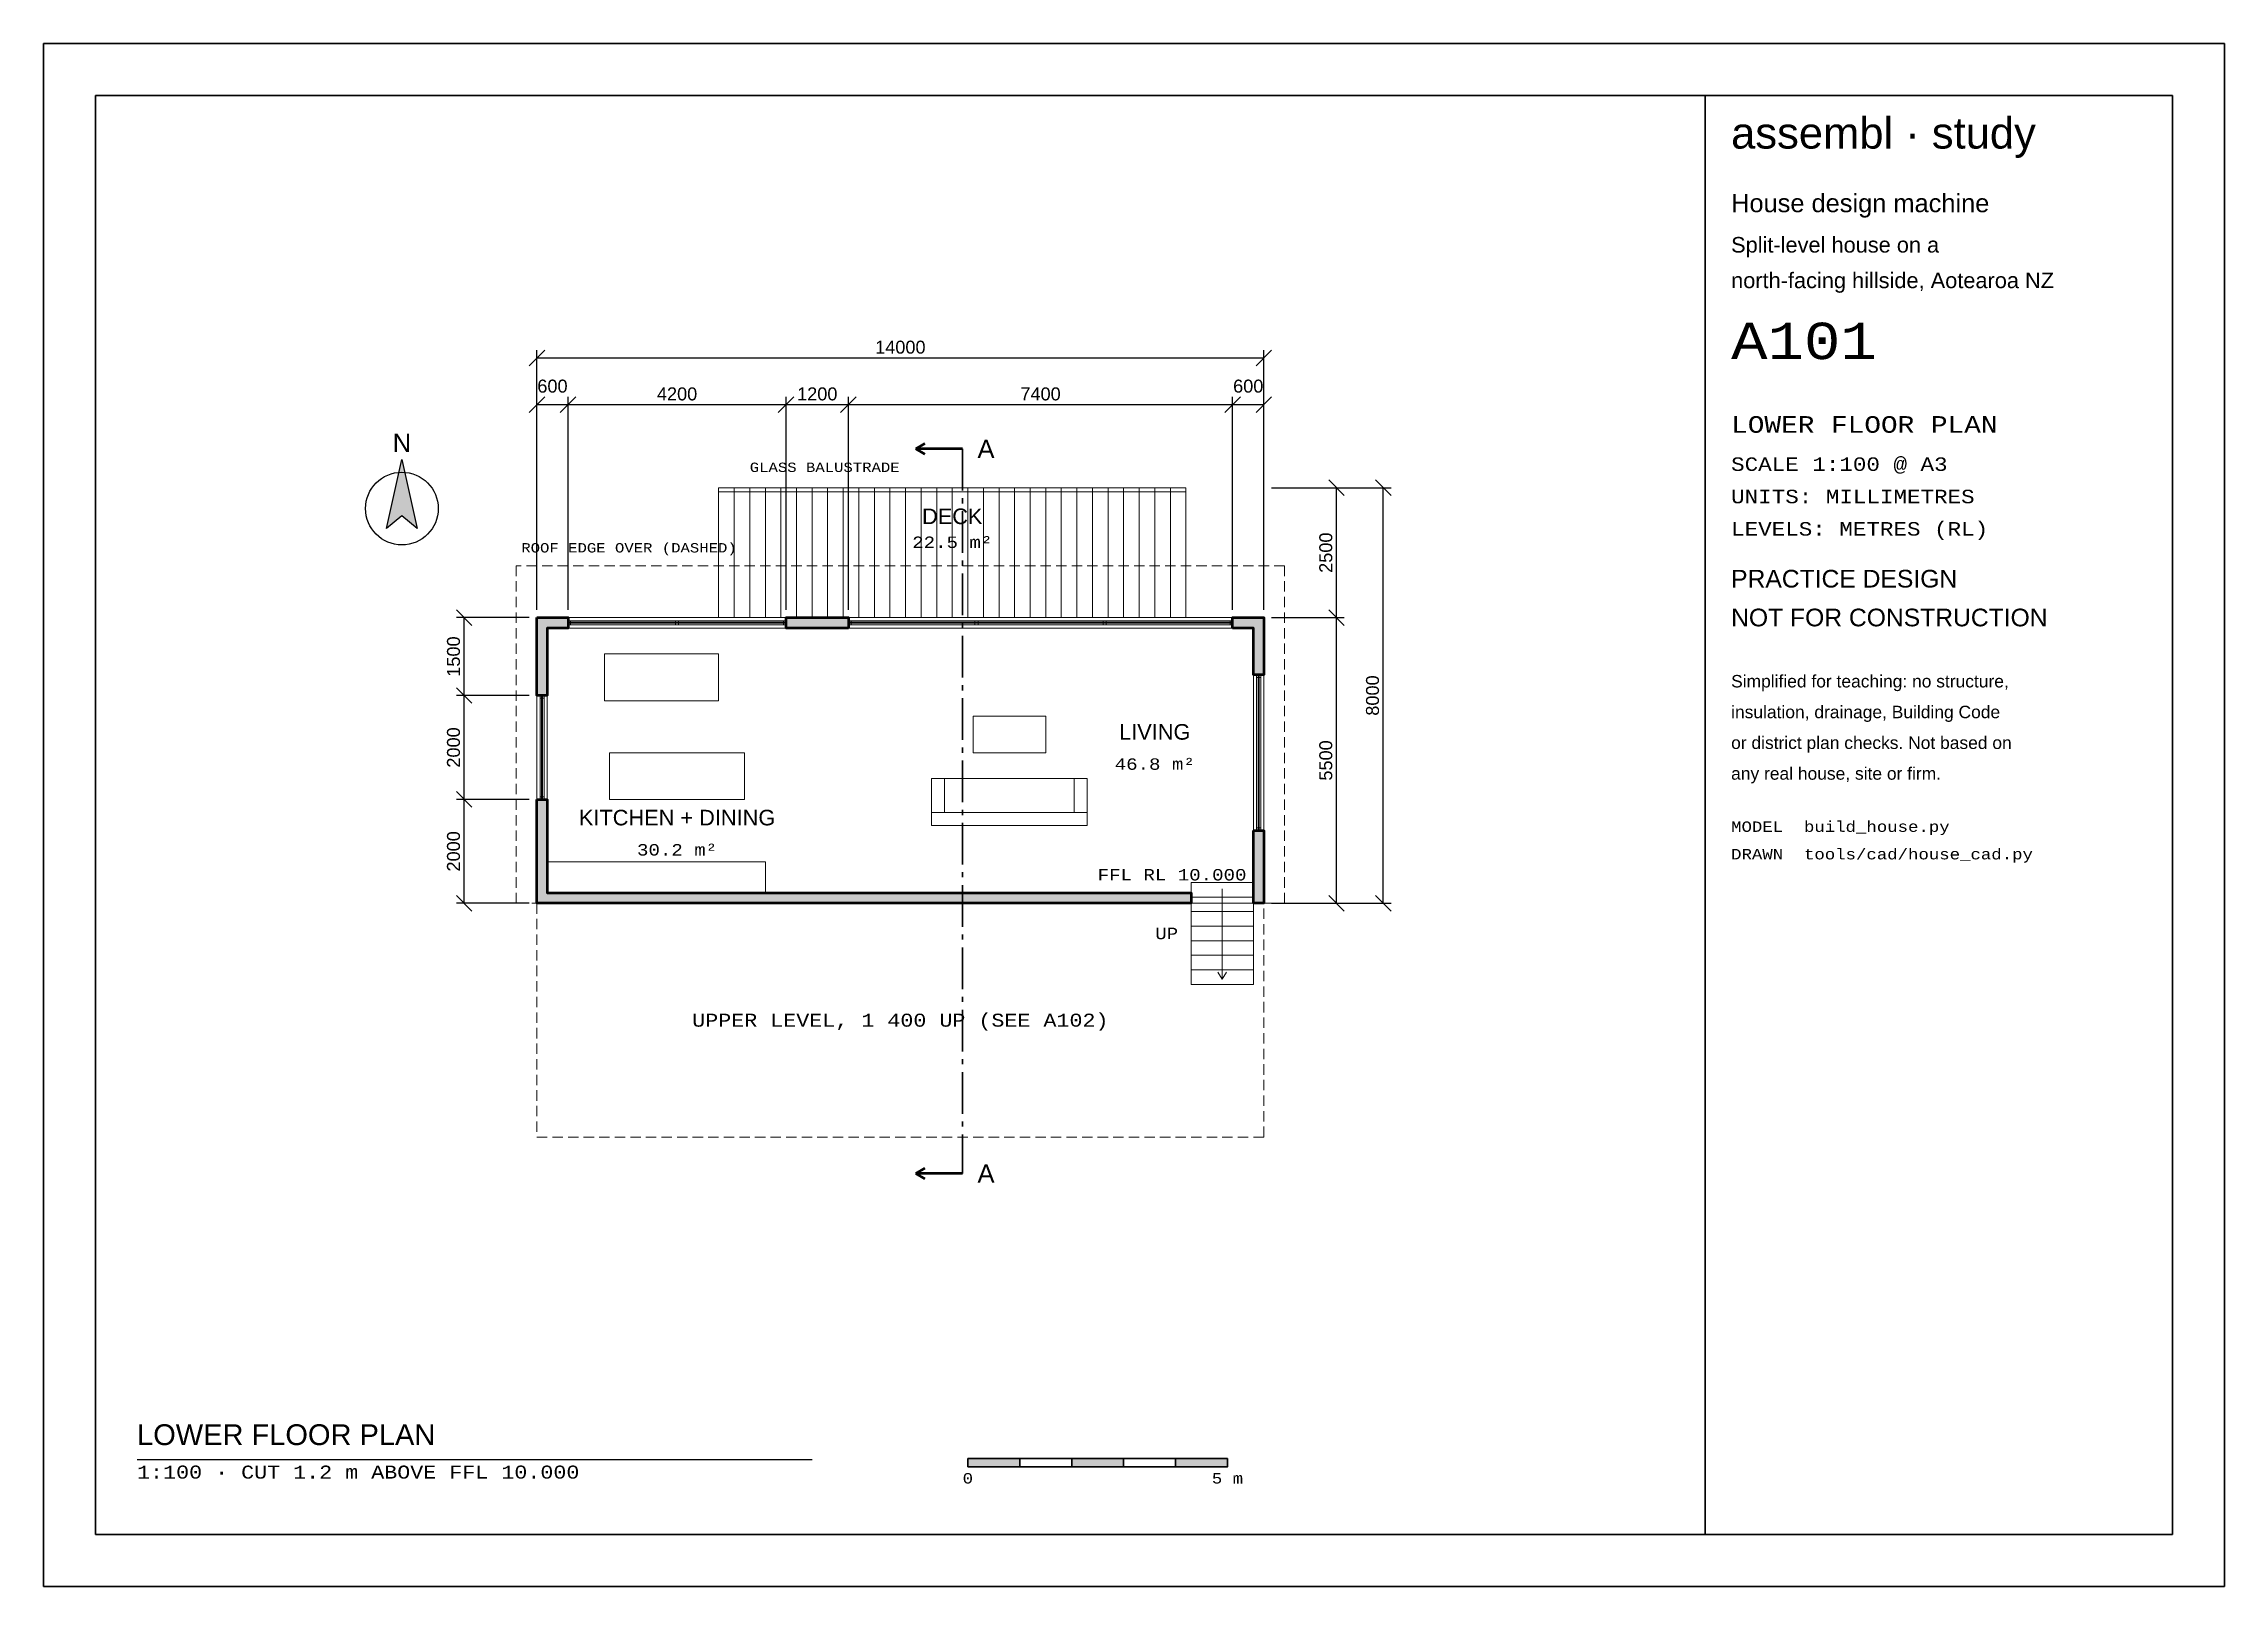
# Model space of a CAD drawing. Header units: millimetres. Extents: x 0 to 42000, y 0 to 29700.
import ezdxf
from ezdxf.enums import TextEntityAlignment as Align

# ---------------------------------------------------------------- set-up
doc = ezdxf.new("R2010")
doc.units = ezdxf.units.MM
doc.linetypes.add('A-CHAIN', pattern=[12, 8, -1.5, 1, -1.5])
doc.linetypes.add('A-HIDDEN', pattern=[3, 2, -1])
for name, color, linetype, lineweight in [('A-ANNO-DIMS', 7, 'Continuous', 18), ('A-ANNO-SYMB', 1, 'Continuous', 25), ('A-ANNO-TEXT', 7, 'Continuous', 25), ('A-ANNO-TTLB', 7, 'Continuous', 35), ('A-DECK', 30, 'Continuous', 18), ('A-FLOR', 7, 'Continuous', 18), ('A-FURN', 8, 'Continuous', 13), ('A-GLAZ', 4, 'Continuous', 18), ('A-OVHD', 8, 'A-HIDDEN', 18), ('A-SECT', 7, 'Continuous', 50), ('A-WALL', 7, 'Continuous', 50), ('A-WALL-PATT', 8, 'Continuous', 0)]:
    doc.layers.add(name, color=color, linetype=linetype, lineweight=lineweight)
doc.styles.add('ASSEMBL', font='arial.ttf')
doc.styles.add('ASSEMBL-MONO', font='cour.ttf')
doc.dimstyles.new('A100', dxfattribs={"dimscale": 100, "dimtxt": 2.5, "dimasz": 2, "dimexe": 1.5, "dimexo": 1.5, "dimgap": 0.8, "dimtad": 1, "dimdec": 0, "dimdsep": 46, "dimtxsty": 'ASSEMBL', "dimtsz": 1.5, "dimcen": 2.5, "dimclrd": 256, "dimclre": 256, "dimclrt": 256, "dimazin": 3, "dimtfac": 1, "dimtmove": 0, "dimatfit": 3})

msp = doc.modelspace()

# ---------------------------------------------------------------- hatches: boundary and pattern name
at = {"layer": 'A-ANNO-SYMB'}
msp.add_hatch(color=256, dxfattribs=at).paths.add_polyline_path([(6900, 21695), (7194, 20365), (6900, 20610), (6606, 20365)])
at = {"layer": 'A-ANNO-TTLB'}
for points in [[(17800, 2300), (18800, 2300), (18800, 2460), (17800, 2460)], [(19800, 2300), (20800, 2300), (20800, 2460), (19800, 2460)], [(21800, 2300), (22800, 2300), (22800, 2460), (21800, 2460)]]:
    msp.add_hatch(color=256, dxfattribs=at).paths.add_polyline_path(points)
at = {"layer": 'A-WALL-PATT'}
for points in [[(9500, 18650), (10100, 18650), (10100, 18450), (9700, 18450), (9700, 17150), (9500, 17150), (9500, 18450)], [(15500, 18450), (14300, 18450), (14300, 18650), (15500, 18650)], [(22900, 18450), (22900, 18650), (23500, 18650), (23500, 18450), (23500, 17550), (23300, 17550), (23300, 18450)], [(9500, 15150), (9700, 15150), (9700, 13350), (22100, 13350), (22100, 13150), (9500, 13150), (9500, 13350)], [(23300, 14550), (23500, 14550), (23500, 13350), (23500, 13150), (23300, 13150), (23300, 13350)]]:
    msp.add_hatch(color=256, dxfattribs=at).paths.add_polyline_path(points)

# ---------------------------------------------------------------- linework, layer by layer
at = {"layer": 'A-ANNO-SYMB'}
msp.add_lwpolyline([(6900, 21695), (7194, 20365), (6900, 20610), (6606, 20365)], close=True, dxfattribs=at)
msp.add_circle((6900, 20750), 700, dxfattribs=at)
at = {"layer": 'A-ANNO-TEXT'}
msp.add_line((1800, 2440), (14800, 2440), dxfattribs=at)
at = {"layer": 'A-ANNO-TTLB'}
for points in [[(0, 0), (42000, 0), (42000, 29700), (0, 29700)], [(1000, 1000), (41000, 1000), (41000, 28700), (1000, 28700)], [(32000, 1000), (41000, 1000), (41000, 28700), (32000, 28700)], [(17800, 2300), (18800, 2300), (18800, 2460), (17800, 2460)], [(18800, 2300), (19800, 2300), (19800, 2460), (18800, 2460)], [(19800, 2300), (20800, 2300), (20800, 2460), (19800, 2460)], [(20800, 2300), (21800, 2300), (21800, 2460), (20800, 2460)], [(21800, 2300), (22800, 2300), (22800, 2460), (21800, 2460)]]:
    msp.add_lwpolyline(points, close=True, dxfattribs=at)
at = {"layer": 'A-DECK'}
for p, q in [((13300, 18650), (13300, 21150)), ((13600, 18650), (13600, 21150)), ((13900, 18650), (13900, 21150)), ((14200, 18650), (14200, 21150)), ((14500, 18650), (14500, 21150)), ((14800, 18650), (14800, 21150)), ((15100, 18650), (15100, 21150)), ((15400, 18650), (15400, 21150)), ((15700, 18650), (15700, 21150)), ((16000, 18650), (16000, 21150)), ((16300, 18650), (16300, 21150)), ((16600, 18650), (16600, 21150)), ((16900, 18650), (16900, 21150)), ((17200, 18650), (17200, 21150)), ((17500, 18650), (17500, 21150)), ((17800, 18650), (17800, 21150)), ((18100, 18650), (18100, 21150)), ((18400, 18650), (18400, 21150)), ((18700, 18650), (18700, 21150)), ((19000, 18650), (19000, 21150)), ((19300, 18650), (19300, 21150)), ((19600, 18650), (19600, 21150)), ((19900, 18650), (19900, 21150)), ((20200, 18650), (20200, 21150)), ((20500, 18650), (20500, 21150)), ((20800, 18650), (20800, 21150)), ((21100, 18650), (21100, 21150)), ((21400, 18650), (21400, 21150)), ((21700, 18650), (21700, 21150))]:
    msp.add_line(p, q, dxfattribs=at)
for points in [[(13000, 21070), (13000, 21150), (22000, 21150), (22000, 21070)], [(22000, 18650), (15500, 18650), (14300, 18650), (13000, 18650), (13000, 21070), (22000, 21070)]]:
    msp.add_lwpolyline(points, close=True, dxfattribs=at)
at = {"layer": 'A-FLOR'}
for p, q in [((22700, 13430), (22700, 11690)), ((22700, 11690), (22617.5, 11827.1)), ((22700, 11690), (22782.5, 11827.1))]:
    msp.add_line(p, q, dxfattribs=at)
for points in [[(14300, 18450), (10100, 18450), (10100, 18650), (14300, 18650)], [(22900, 18450), (15500, 18450), (15500, 18650), (22900, 18650)], [(23300, 13550), (22100, 13550), (22100, 13350), (13900, 13350), (13900, 13950), (9700, 13950), (9700, 15150), (9700, 17150), (9700, 18450), (10100, 18450), (14300, 18450), (15500, 18450), (22900, 18450), (23300, 18450), (23300, 17550), (23300, 14550)], [(10800, 17950), (10800, 17050), (13000, 17050), (13000, 17950)], [(23500, 14550), (23300, 14550), (23300, 17550), (23500, 17550)], [(9700, 15150), (9500, 15150), (9500, 17150), (9700, 17150)], [(19300, 16050), (19300, 16750), (17900, 16750), (17900, 16050)], [(13500, 16050), (10900, 16050), (10900, 15150), (13500, 15150)], [(20100, 14900), (20100, 15550), (19850, 15550), (17350, 15550), (17100, 15550), (17100, 14900), (17100, 14650), (20100, 14650)], [(23300, 13270), (22100, 13270), (22100, 13350), (22100, 13550), (23300, 13550), (23300, 13350)], [(23300, 12990), (22100, 12990), (22100, 13150), (22100, 13270), (23300, 13270), (23300, 13150)], [(22100, 12990), (23300, 12990), (23300, 12710), (22100, 12710)], [(22100, 12710), (23300, 12710), (23300, 12430), (22100, 12430)], [(22100, 12430), (23300, 12430), (23300, 12150), (22100, 12150)], [(22100, 12150), (23300, 12150), (23300, 11870), (22100, 11870)], [(22100, 11590), (22100, 11870), (23300, 11870), (23300, 11590)]]:
    msp.add_lwpolyline(points, close=True, dxfattribs=at)
at = {"layer": 'A-FURN'}
for points in [[(10800, 17050), (10800, 17950), (13000, 17950), (13000, 17050)], [(17900, 16050), (17900, 16750), (19300, 16750), (19300, 16050)], [(10900, 15150), (10900, 16050), (13500, 16050), (13500, 15150)], [(17100, 15550), (17350, 15550), (17350, 14900), (17100, 14900)], [(19850, 15550), (19850, 14900), (17350, 14900), (17350, 15550)], [(19850, 15550), (20100, 15550), (20100, 14900), (19850, 14900)], [(17100, 14650), (17100, 14900), (20100, 14900), (20100, 14650)], [(13900, 13950), (13900, 13350), (9700, 13350), (9700, 13950)]]:
    msp.add_lwpolyline(points, close=True, dxfattribs=at)
at = {"layer": 'A-GLAZ'}
for points in [[(14300, 18510), (10100, 18510), (10100, 18590), (14300, 18590)], [(10150, 18590), (10150, 18510), (10100, 18510), (10100, 18590)], [(14300, 18540), (10100, 18540), (10100, 18560), (14300, 18560)], [(12170, 18510), (12170, 18590), (12230, 18590), (12230, 18510)], [(14300, 18510), (14250, 18510), (14250, 18590), (14300, 18590)], [(22900, 18510), (15500, 18510), (15500, 18590), (22900, 18590)], [(15550, 18590), (15550, 18510), (15500, 18510), (15500, 18590)], [(22900, 18540), (15500, 18540), (15500, 18560), (22900, 18560)], [(17936.7, 18510), (17936.7, 18590), (17996.7, 18590), (17996.7, 18510)], [(20403.3, 18510), (20403.3, 18590), (20463.3, 18590), (20463.3, 18510)], [(22900, 18510), (22850, 18510), (22850, 18590), (22900, 18590)], [(23440, 14550), (23360, 14550), (23360, 17550), (23440, 17550)], [(23440, 17500), (23360, 17500), (23360, 17550), (23440, 17550)], [(23410, 14550), (23390, 14550), (23390, 17550), (23410, 17550)], [(9640, 15150), (9560, 15150), (9560, 17150), (9640, 17150)], [(9640, 17100), (9560, 17100), (9560, 17150), (9640, 17150)], [(9610, 15150), (9590, 15150), (9590, 17150), (9610, 17150)], [(9560, 15200), (9640, 15200), (9640, 15150), (9560, 15150)], [(23360, 14600), (23440, 14600), (23440, 14550), (23360, 14550)]]:
    msp.add_lwpolyline(points, close=True, dxfattribs=at)
at = {"layer": 'A-OVHD', "ltscale": 100}
for points in [[(9100, 13150), (23900, 13150), (23900, 19650), (9100, 19650)], [(9500, 8650), (23500, 8650), (23500, 13150), (9500, 13150)]]:
    msp.add_lwpolyline(points, close=True, dxfattribs=at)
at = {"layer": 'A-SECT'}
for p, q in [((16800, 21900), (16971.4, 22003.1)), ((17700, 21900), (16800, 21900)), ((16800, 21900), (16971.4, 21796.9)), ((16800, 7950), (16971.4, 8053.1)), ((17700, 7950), (16800, 7950)), ((16800, 7950), (16971.4, 7846.9))]:
    msp.add_line(p, q, dxfattribs=at)
at = {"layer": 'A-SECT', "linetype": 'A-CHAIN', "lineweight": 35, "ltscale": 100}
msp.add_line((17700, 21900), (17700, 7950), dxfattribs=at)
at = {"layer": 'A-WALL'}
for points in [[(9500, 18650), (10100, 18650), (10100, 18450), (9700, 18450), (9700, 17150), (9500, 17150), (9500, 18450)], [(15500, 18450), (14300, 18450), (14300, 18650), (15500, 18650)], [(22900, 18450), (22900, 18650), (23500, 18650), (23500, 18450), (23500, 17550), (23300, 17550), (23300, 18450)], [(9500, 15150), (9700, 15150), (9700, 13350), (22100, 13350), (22100, 13150), (9500, 13150), (9500, 13350)], [(23300, 14550), (23500, 14550), (23500, 13350), (23500, 13150), (23300, 13150), (23300, 13350)]]:
    msp.add_lwpolyline(points, close=True, dxfattribs=at)

# ---------------------------------------------------------------- texts
at = {"layer": 'A-ANNO-SYMB', "style": 'ASSEMBL'}
msp.add_text('N', height=350, dxfattribs=at).set_placement((6900, 22015), align=Align.MIDDLE_CENTER)
at = {"layer": 'A-ANNO-TEXT'}
for s, height, style, p in [('GLASS BALUSTRADE', 180, 'ASSEMBL-MONO', (13600, 21400)), ('ROOF EDGE OVER (DASHED)', 180, 'ASSEMBL-MONO', (9200, 19850)), ('LOWER FLOOR PLAN', 400, 'ASSEMBL', (1800, 2600)), ('1:100 · CUT 1.2 m ABOVE FFL 10.000', 250, 'ASSEMBL-MONO', (1800, 2000))]:
    msp.add_text(s, height=height, dxfattribs=dict(at, style=style)).set_placement(p, align=Align.BOTTOM_LEFT)
for s, height, style, p in [('DECK', 300, 'ASSEMBL', (17500, 20600)), ('22.5 m²', 220, 'ASSEMBL-MONO', (17500, 20100)), ('LIVING', 300, 'ASSEMBL', (21400, 16450)), ('46.8 m²', 220, 'ASSEMBL-MONO', (21400, 15830)), ('KITCHEN + DINING', 300, 'ASSEMBL', (12200, 14800)), ('30.2 m²', 220, 'ASSEMBL-MONO', (12200, 14180)), ('UPPER LEVEL, 1 400 UP (SEE A102)', 250, 'ASSEMBL-MONO', (16500, 10900))]:
    msp.add_text(s, height=height, dxfattribs=dict(at, style=style)).set_placement(p, align=Align.MIDDLE_CENTER)
at = {"layer": 'A-ANNO-TEXT', "style": 'ASSEMBL-MONO'}
msp.add_text('FFL RL 10.000', height=220, dxfattribs=at).set_placement((20300, 13700), align=Align.MIDDLE_LEFT)
msp.add_text('UP', height=220, dxfattribs=at).set_placement((21850, 12570), align=Align.MIDDLE_RIGHT)
at = {"layer": 'A-ANNO-TTLB'}
for s, height, style, p in [('assembl · study', 600, 'ASSEMBL', (32500, 27500)), ('House design machine', 350, 'ASSEMBL', (32500, 26350)), ('Split-level house on a', 300, 'ASSEMBL', (32500, 25587.5)), ('north-facing hillside, Aotearoa NZ', 300, 'ASSEMBL', (32500, 24902.5)), ('A101', 700, 'ASSEMBL-MONO', (32500, 23417.5)), ('LOWER FLOOR PLAN', 320, 'ASSEMBL-MONO', (32500, 22112.5)), ('SCALE 1:100 @ A3', 260, 'ASSEMBL-MONO', (32500, 21396.5)), ('UNITS: MILLIMETRES', 260, 'ASSEMBL-MONO', (32500, 20773.5)), ('LEVELS: METRES (RL)', 260, 'ASSEMBL-MONO', (32500, 20150.5)), ('PRACTICE DESIGN', 340, 'ASSEMBL', (32500, 19127.5)), ('NOT FOR CONSTRUCTION', 340, 'ASSEMBL', (32500, 18380.5)), ('Simplified for teaching: no structure,', 240, 'ASSEMBL', (32500, 17233.5)), ('insulation, drainage, Building Code', 240, 'ASSEMBL', (32500, 16641.5)), ('or district plan checks. Not based on', 240, 'ASSEMBL', (32500, 16049.5)), ('any real house, site or firm.', 240, 'ASSEMBL', (32500, 15457.5)), ('MODEL  build_house.py', 200, 'ASSEMBL-MONO', (32500, 14465.5)), ('DRAWN  tools/cad/house_cad.py', 200, 'ASSEMBL-MONO', (32500, 13935.5))]:
    msp.add_text(s, height=height, dxfattribs=dict(at, style=style)).set_placement(p, align=Align.BOTTOM_LEFT)
at = {"layer": 'A-ANNO-TTLB', "style": 'ASSEMBL-MONO'}
for s, p in [('0', (17800, 2180)), ('5 m', (22800, 2180))]:
    msp.add_text(s, height=200, dxfattribs=at).set_placement(p, align=Align.TOP_CENTER)
at = {"layer": 'A-SECT', "style": 'ASSEMBL'}
for p in [(18150, 21900), (18150, 7950)]:
    msp.add_text('A', height=350, dxfattribs=at).set_placement(p, align=Align.MIDDLE_CENTER)

# ---------------------------------------------------------------- dimensions: what is measured, and where the dimension line sits
at = {"layer": 'A-ANNO-DIMS'}
for base, p1, p2 in [((9500, 23650), (9500, 18650), (23500, 18650)), ((9500, 22750), (9500, 18650), (10100, 18650)), ((10100, 22750), (10100, 18650), (14300, 18650)), ((14300, 22750), (14300, 18650), (15500, 18650)), ((15500, 22750), (15500, 18650), (22900, 18650)), ((22900, 22750), (22900, 18650), (23500, 18650))]:
    msp.add_linear_dim(base=base, p1=p1, p2=p2, dimstyle='A100', dxfattribs=at).render()
for base, p1, p2 in [((24900, 18650), (23500, 18650), (23500, 21150)), ((25800, 13150), (23500, 13150), (23500, 21150)), ((8100, 17150), (9500, 17150), (9500, 18650)), ((24900, 13150), (23500, 13150), (23500, 18650)), ((8100, 15150), (9500, 15150), (9500, 17150)), ((8100, 13150), (9500, 13150), (9500, 15150))]:
    msp.add_linear_dim(base=base, p1=p1, p2=p2, angle=90, dimstyle='A100', dxfattribs=at).render()

doc.saveas('drawing.dxf')
